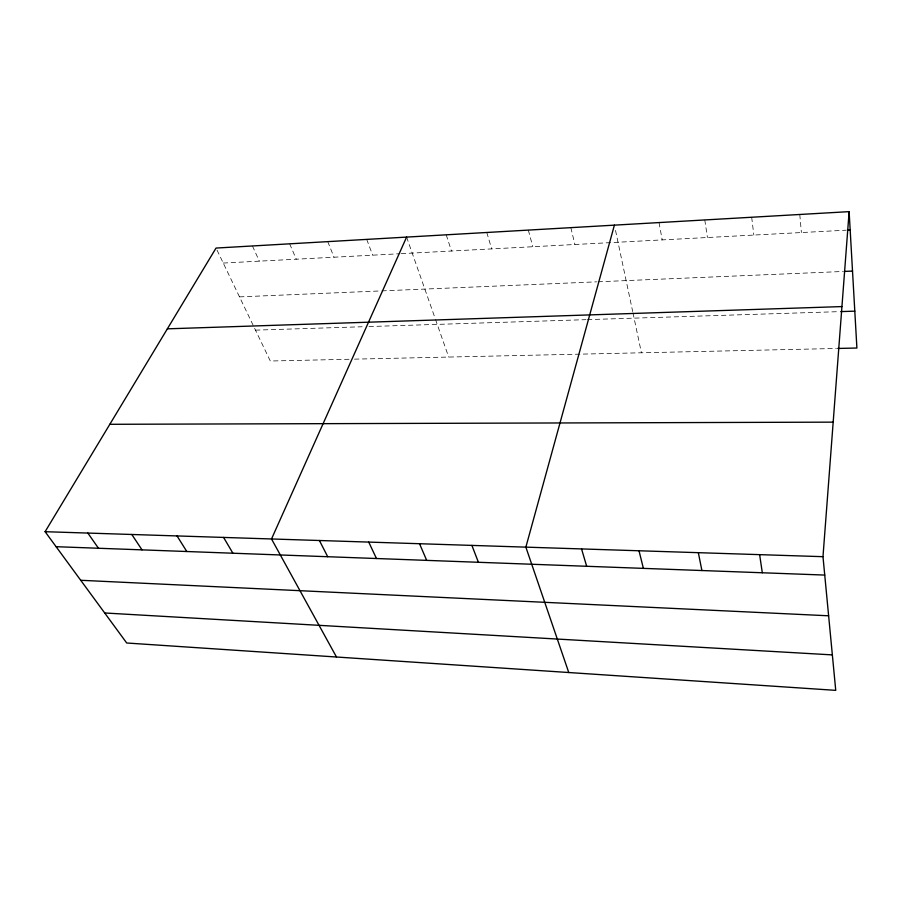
<?xml version="1.0" encoding="UTF-8"?>
<svg xmlns="http://www.w3.org/2000/svg" width="902" height="902" viewBox="0 0 902 902"><rect width="100%" height="100%" fill="white"/><g stroke="black" fill="none" stroke-linecap="round" stroke-linejoin="round"><path stroke-width="0.68" stroke-dasharray="4.51 3.38" d="M223.245 263.057L399.936 253.733M401.3 253.665L845.997 230.202M239.504 296.882L380.486 290.94M381.896 290.884L596.65 281.841M598.06 281.785L842.739 271.491M255.491 330.143L362.153 326.761M369.031 326.547L585.996 319.669M587.382 319.624L839.379 311.641M349.018 359.267L270.318 361.014L216.04 248.061M354.497 359.143L836.402 348.476M252.436 245.975L259.359 261.152M289.655 243.833L296.273 259.201M327.742 241.635L334.033 257.217M366.708 239.391L372.673 255.176M406.599 237.102L435.046 318.158M435.486 319.409L448.7 357.057M446.231 234.824L451.485 251.015M486.798 232.49L491.669 248.896M528.324 230.1L532.789 246.72M570.842 227.654L574.901 244.498M615.514 230.405L632.685 311.528M632.967 312.859L641.423 352.795M659.035 222.58L662.192 239.898M704.778 219.941L707.45 237.508M751.682 217.247L753.835 235.061M799.781 214.484L801.393 232.547"/><path stroke-width="1.35" d="M822.985 556.681L849.132 211.643L216.04 248.061L45.1 531.695L126.708 643.002L835.737 690.357L822.985 556.681L45.1 531.695M614.397 225.15L525.866 547.142L568.767 672.531M406.599 237.102L271.513 538.968L336.48 657.006M847.384 230.123L850.169 229.976M844.137 271.434L852.514 271.074M167.366 328.835L841.938 306.579M840.777 311.596L854.803 311.156M837.766 348.454L856.9 348.025L849.132 211.643M109.819 424.301L833.177 422.147M56.104 546.691L824.732 575.07M80.729 580.279L828.622 615.795M104.7 612.977L832.354 654.897M87.844 533.059L98.465 548.258M131.805 534.48L142.02 549.87M177.04 535.935L186.804 551.517M223.583 537.423L232.896 553.219M319.409 540.501L327.708 556.726M368.738 542.091L376.472 558.518M419.531 543.726L426.691 560.379M471.893 545.406L478.41 562.284M581.542 548.923L586.683 566.276M639.011 550.772L643.385 568.373M698.34 552.678L701.903 570.526M759.631 554.651L762.314 572.759"/></g></svg>
